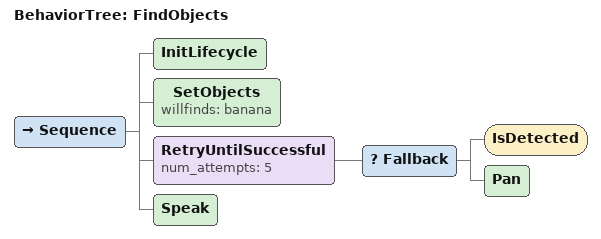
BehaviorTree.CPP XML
<?xml version="1.0" encoding="UTF-8"?>
<root BTCPP_format="4">
  <BehaviorTree ID="FindObjects">
    <Sequence>
      <InitLifecycle/>

      <SetObjects willfinds="banana"/>
      <RetryUntilSuccessful num_attempts="5">
        <Fallback>
          <IsDetected/>
          <Pan/>
        </Fallback>
      </RetryUntilSuccessful>
      <Speak/>
    </Sequence>
  </BehaviorTree>

</root>
